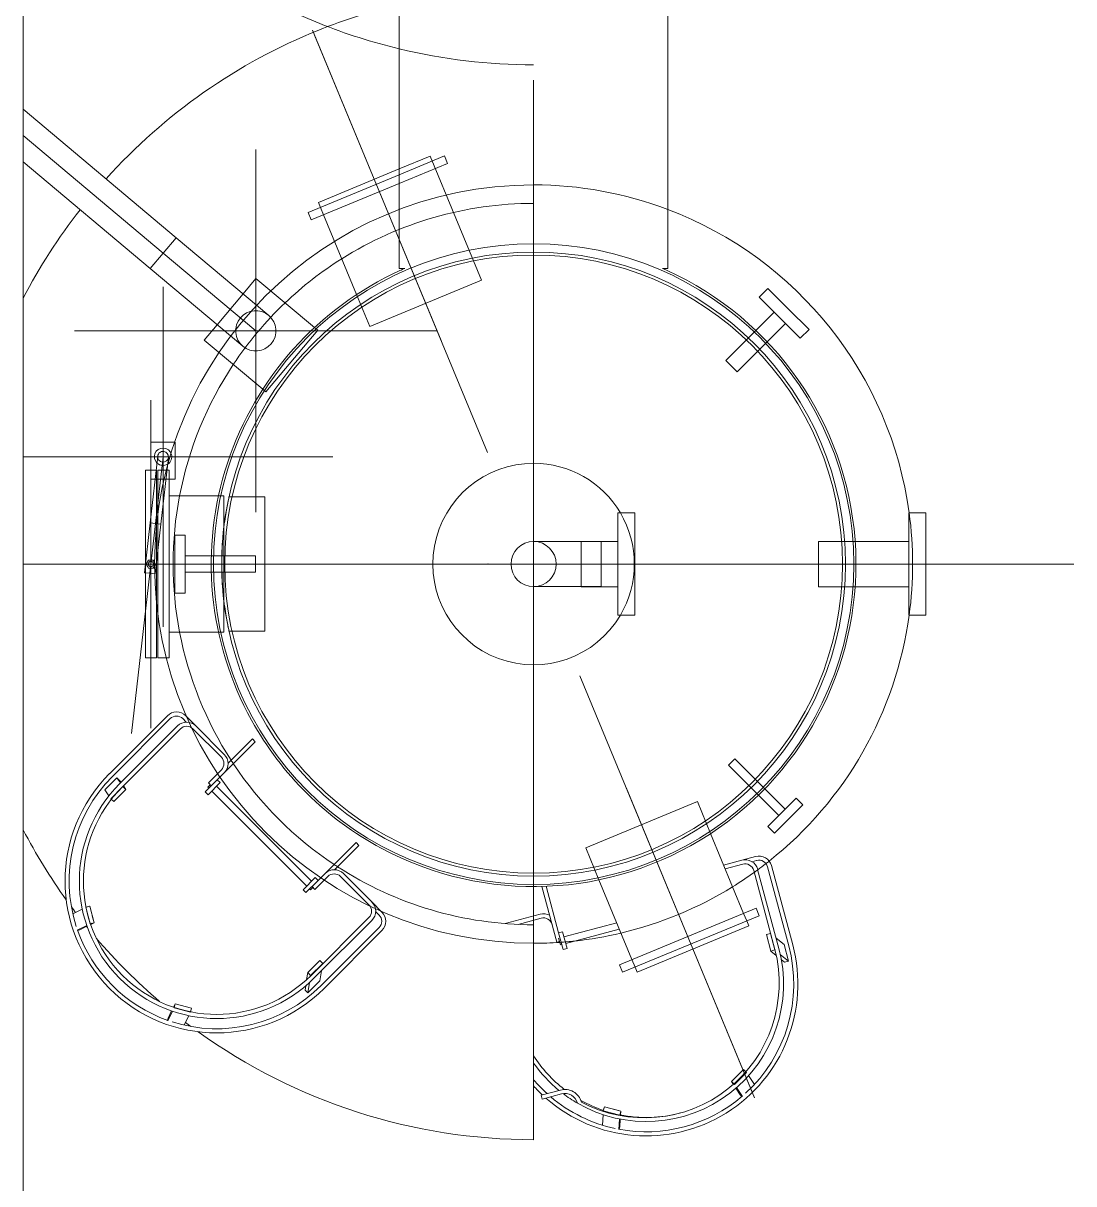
# Model space of a CAD drawing. Header units: inches. Extents: x -1128 to 651, y 96 to 845.
# Drawn here: x -1044.219 to -1040.69, y 711.425 to 715.323 of the extents above; entities that cross this region are included whole.
import ezdxf

# ---------------------------------------------------------------- set-up
doc = ezdxf.new("R2010")
doc.units = ezdxf.units.IN
doc.header["$MEASUREMENT"] = 0
for name, color, linetype in [('Default', 7, 'Continuous'), ('EQUIPMENT LAYOUT-EMBED 1_DWG$0$Default', 7, 'Continuous'), ('EQUIPMENT LAYOUT-EMBED 1_DWG$0$DwgTemplate', 7, 'Continuous')]:
    doc.layers.add(name, color=color, linetype=linetype)
doc.layers.add('Layout', color=6, linetype='Continuous', lineweight=18)

# ---------------------------------------------------------------- blocks, each defined once
blk = doc.blocks.new('A$C55974CAD')
at = {"layer": 'Default', "color": 7, "lineweight": 0}
blk.add_point((38.8, 20.6701), dxfattribs=at)
at = {"layer": 'EQUIPMENT LAYOUT-EMBED 1_DWG$0$Default', "color": 7, "lineweight": 0}
for p, q in [((38.8, 21.8984), (38.4507, 21.8984)), ((38.4507, 21.8571), (38.4507, 21.8984)), ((38.8534, 21.8984), (38.8, 21.8984)), ((39.1492, 21.8984), (38.8534, 21.8984)), ((39.1492, 21.8571), (39.1492, 21.8984)), ((38.8, 21.8571), (38.4507, 21.8571)), ((38.546, 21.6728), (38.546, 21.8571)), ((39.1154, 21.8571), (38.8, 21.8571)), ((39.054, 21.6728), (39.054, 21.8571)), ((39.1492, 21.8571), (39.1154, 21.8571)), ((38.8, 21.8356), (38.692, 21.8356)), ((38.692, 21.7975), (38.692, 21.8356)), ((38.9079, 21.8356), (38.8, 21.8356)), ((38.9079, 21.7975), (38.9079, 21.8356)), ((38.8, 21.7975), (38.692, 21.7975)), ((38.7698, 21.5356), (38.7698, 21.7975)), ((38.9079, 21.7975), (38.8, 21.7975)), ((38.8302, 21.5356), (38.8302, 21.7975)), ((38.546, 21.6531), (38.546, 21.6728)), ((38.8, 21.6531), (38.546, 21.6531)), ((39.054, 21.6531), (38.8, 21.6531)), ((39.054, 21.6531), (39.054, 21.6728)), ((38.8, 21.5356), (38.7698, 21.5356)), ((38.8302, 21.5356), (38.8, 21.5356)), ((38.7159, 20.323), (38.8, 20.323)), ((38.7159, 20.323), (38.7159, 20.1865)), ((38.8, 20.323), (38.8841, 20.323)), ((38.8841, 20.323), (38.8841, 20.1865)), ((38.6095, 20.1865), (38.8, 20.1865)), ((38.6095, 20.1865), (38.6095, 20.123)), ((38.8, 20.1865), (38.9905, 20.1865)), ((38.9905, 20.1865), (38.9905, 20.123)), ((38.6095, 20.123), (38.8, 20.123)), ((38.8, 20.123), (38.9905, 20.123)), ((39.5368, 19.7632), (39.5581, 19.7845)), ((39.5581, 19.7845), (39.6696, 19.673)), ((38.0514, 19.775), (37.9397, 19.6633)), ((38.075, 19.7514), (37.9634, 19.6397)), ((38.0514, 19.775), (38.0632, 19.7632)), ((38.0632, 19.7632), (38.075, 19.7514)), ((39.5155, 19.7418), (39.5368, 19.7632)), ((39.5155, 19.7418), (39.6269, 19.6304)), ((37.9397, 19.6633), (37.8639, 19.5875)), ((39.6696, 19.673), (39.7377, 19.6049)), ((39.7164, 19.5836), (39.7927, 19.6599)), ((39.7927, 19.6599), (39.8253, 19.6274)), ((37.823, 19.6285), (37.7983, 19.6038)), ((37.823, 19.6285), (37.8758, 19.5757)), ((37.9634, 19.6397), (37.8876, 19.5639)), ((39.6269, 19.6304), (39.6951, 19.5623)), ((39.7489, 19.551), (39.8253, 19.6274)), ((37.7983, 19.6038), (37.8511, 19.551)), ((37.8758, 19.5757), (37.9285, 19.523)), ((39.64, 19.5073), (39.7164, 19.5836)), ((37.8511, 19.551), (37.9038, 19.4983)), ((37.9285, 19.523), (37.9038, 19.4983)), ((39.6726, 19.4747), (39.7489, 19.551)), ((39.64, 19.5073), (39.6726, 19.4747)), ((38.7159, 19.44), (38.8, 19.44)), ((38.7159, 19.44), (38.7159, 19.3029)), ((38.8, 19.44), (38.8841, 19.44)), ((38.8841, 19.44), (38.8841, 19.3029)), ((38.7159, 19.3029), (38.7159, 19.1035)), ((38.8841, 19.3029), (38.8841, 19.1035)), ((38.6095, 19.1035), (38.8, 19.1035)), ((38.6095, 19.1035), (38.6095, 19.04)), ((38.8, 19.1035), (38.9905, 19.1035)), ((38.9905, 19.1035), (38.9905, 19.04)), ((38.6095, 19.04), (38.8, 19.04)), ((38.8, 19.04), (38.9905, 19.04))]:
    blk.add_line(p, q, dxfattribs=at)
at = {"layer": 'EQUIPMENT LAYOUT-EMBED 1_DWG$0$DwgTemplate', "color": 7, "lineweight": 0}
for p, q in [((0, 22.4), (61, 22.4)), ((38.7675, 21.9453), (38.7952, 21.9453)), ((38.7898, 21.9361), (38.785, 21.9333)), ((38.785, 21.9333), (38.785, 21.9161)), ((38.8048, 21.904), (39.1492, 21.904)), ((38.8102, 21.9132), (38.815, 21.916)), ((38.815, 21.916), (38.815, 21.9332)), ((39.1154, 21.8687), (39.1154, 21.909)), ((39.1492, 21.9243), (39.1492, 21.904)), ((38.8, 21.8356), (38.692, 21.8356)), ((38.692, 21.7975), (38.692, 21.8356)), ((38.9079, 21.8356), (38.8, 21.8356)), ((38.9079, 21.7975), (38.9079, 21.8356)), ((38.8, 21.7975), (38.692, 21.7975)), ((38.7698, 21.6996), (38.7698, 21.7975)), ((38.9079, 21.7975), (38.8, 21.7975)), ((38.8302, 21.6996), (38.8302, 21.7975)), ((38.7698, 21.5356), (38.7698, 21.6996)), ((38.8302, 21.5356), (38.8302, 21.6996)), ((39.6907, 21.6781), (39.8056, 21.5817)), ((39.6907, 21.6781), (39.8056, 21.5817)), ((38.55, 21.6337), (38.55, 21.5)), ((39.05, 21.6337), (39.05, 21.5)), ((38.8, 21.5356), (38.7698, 21.5356)), ((38.8302, 21.5356), (38.8, 21.5356)), ((39.4404, 21.4965), (39.4504, 21.5084)), ((39.4404, 21.4965), (39.4504, 21.5084)), ((38.55, 21.5), (39.05, 21.5)), ((39.6702, 21.3037), (39.4404, 21.4965)), ((39.6702, 21.3037), (39.4404, 21.4965)), ((39.6802, 21.3156), (39.6702, 21.3037)), ((39.6702, 21.3037), (39.6802, 21.3156)), ((40.0997, 21.2819), (40.1274, 21.2934)), ((39.684, 21.1097), (39.8029, 21.1589)), ((39.8562, 20.6939), (39.684, 21.1097)), ((39.8562, 20.6939), (39.684, 21.1097)), ((40.2911, 20.8199), (40.2165, 21)), ((40.2165, 21), (40.2911, 20.8199)), ((40.2489, 21), (40.3188, 20.8314)), ((40.2489, 21), (40.3188, 20.8314)), ((40.2706, 21), (40.3181, 20.8853)), ((40.3181, 20.8853), (40.2706, 21)), ((39.8562, 20.6939), (40.3181, 20.8853)), ((40.3188, 20.8314), (40.2911, 20.8199)), ((37.7438, 20.306), (37.6249, 20.2568)), ((37.7438, 20.306), (37.916, 19.8903)), ((37.7438, 20.306), (37.916, 19.8903)), ((38.716, 20.248), (38.716, 20.323)), ((38.884, 20.323), (38.884, 20.248)), ((38.884, 20.248), (38.716, 20.248)), ((38.884, 20.248), (38.716, 20.248)), ((37.3281, 20.1338), (37.3004, 20.1223)), ((37.916, 19.8903), (37.7971, 19.841)), ((39.5368, 19.7632), (39.5581, 19.7845)), ((39.5581, 19.7845), (39.6696, 19.673)), ((38.0514, 19.775), (37.9397, 19.6633)), ((38.075, 19.7514), (37.9634, 19.6397)), ((38.0514, 19.775), (38.0632, 19.7632)), ((38.0632, 19.7632), (38.075, 19.7514)), ((39.5155, 19.7418), (39.5368, 19.7632)), ((39.5155, 19.7418), (39.6269, 19.6304)), ((37.5003, 19.7181), (37.4726, 19.7066)), ((38.7159, 19.44), (38.8, 19.44)), ((38.7159, 19.44), (38.7159, 19.3029)), ((38.8, 19.44), (38.8841, 19.44)), ((38.8841, 19.44), (38.8841, 19.3029))]:
    blk.add_line(p, q, dxfattribs=at)
at = {"layer": 'EQUIPMENT LAYOUT-EMBED 1_DWG$0$DwgTemplate', "color": 5, "lineweight": 0}
for p, q in [((39.789, 22.4), (37.811, 22.4)), ((39.8996, 21.9271), (40.2964, 22.4)), ((40.0145, 21.8306), (40.4922, 22.4)), ((40.4922, 22.4), (40.2964, 22.4)), ((38.4507, 21.9453), (38.7675, 21.9453)), ((38.4507, 21.9453), (38.4507, 21.904)), ((38.7678, 21.9484), (38.7656, 21.9286)), ((38.9531, 21.9274), (38.7678, 21.9484)), ((38.8, 21.942), (38.7898, 21.9361)), ((38.7952, 21.9453), (39.1492, 21.9453)), ((38.815, 21.9333), (38.8, 21.942)), ((39.1492, 21.9453), (39.1492, 21.9243)), ((38.4507, 21.904), (38.8048, 21.904)), ((38.7656, 21.9286), (38.7633, 21.9087)), ((38.9486, 21.8876), (38.7633, 21.9087)), ((38.785, 21.9161), (38.785, 21.916)), ((38.785, 21.916), (38.8, 21.9073)), ((38.8, 21.9073), (38.8102, 21.9132)), ((38.815, 21.9332), (38.815, 21.9333)), ((38.9508, 21.9075), (38.9486, 21.8876)), ((38.9531, 21.9274), (38.9508, 21.9075)), ((38.9531, 21.9274), (39.2015, 21.8992)), ((39.1154, 21.9243), (39.2542, 21.9243)), ((39.1154, 21.909), (39.1154, 21.9243)), ((39.2542, 21.8343), (39.2542, 21.9243)), ((39.6103, 21.5823), (39.8996, 21.9271)), ((40.0145, 21.8306), (39.8996, 21.9271)), ((39.8996, 21.9271), (40.0145, 21.8306)), ((39.197, 21.8594), (38.9486, 21.8876)), ((39.1154, 21.8343), (39.1154, 21.8687)), ((39.1154, 21.8343), (39.2542, 21.8343)), ((40.0145, 21.8306), (39.7252, 21.4859)), ((39.4504, 21.5084), (39.6332, 21.7263)), ((39.4504, 21.5084), (39.6332, 21.7263)), ((39.6332, 21.7263), (39.6907, 21.6781)), ((39.6332, 21.7263), (39.6907, 21.6781)), ((39.8056, 21.5817), (39.863, 21.5335)), ((39.8056, 21.5817), (39.863, 21.5335)), ((39.863, 21.5335), (39.6802, 21.3156)), ((39.6802, 21.3156), (39.863, 21.5335)), ((40.1083, 21.3395), (40.0806, 21.3281)), ((40.1083, 21.3395), (40.2489, 21)), ((40.1083, 21.3395), (40.2489, 21)), ((40.2165, 21), (40.0806, 21.3281)), ((40.0806, 21.3281), (40.2165, 21)), ((40.1274, 21.2934), (40.1459, 21.301)), ((40.1459, 21.301), (40.2706, 21)), ((40.2706, 21), (40.1459, 21.301)), ((39.8029, 21.1589), (40.0997, 21.2819)), ((39.9, 21), (39.9, 20.9796)), ((37, 20.5), (36.9128, 20.5)), ((38.716, 20.323), (38.716, 20.5)), ((38.884, 20.5), (38.884, 20.323)), ((38.7159, 20.323), (38.8, 20.323)), ((38.7159, 20.323), (38.7159, 20.1865)), ((38.8, 20.323), (38.8841, 20.323)), ((38.8841, 20.323), (38.8841, 20.1865)), ((37.6249, 20.2568), (37.3281, 20.1338)), ((37.2812, 20.1685), (37.3089, 20.18)), ((37.4917, 19.6604), (37.2812, 20.1685)), ((37.4917, 19.6604), (37.2812, 20.1685)), ((37.3089, 20.18), (37.5194, 19.6719)), ((37.5194, 19.6719), (37.3089, 20.18)), ((38.6095, 20.1865), (38.8, 20.1865)), ((38.6095, 20.1865), (38.6095, 20.123)), ((38.8, 20.1865), (38.9905, 20.1865)), ((38.9905, 20.1865), (38.9905, 20.123)), ((37.3004, 20.1223), (37.2819, 20.1147)), ((37.4541, 19.6989), (37.2819, 20.1147)), ((37.2819, 20.1147), (37.4541, 19.6989)), ((38.6095, 20.123), (38.8, 20.123)), ((38.8, 20.123), (38.9905, 20.123)), ((39.9, 20.0204), (39.9, 20)), ((39.9, 20), (39.9117, 20)), ((37.7971, 19.841), (37.5003, 19.7181)), ((37.4726, 19.7066), (37.4541, 19.6989)), ((37.4917, 19.6604), (37.5194, 19.6719)), ((37.9397, 19.6633), (37.8639, 19.5875)), ((39.6696, 19.673), (39.7377, 19.6049)), ((39.7164, 19.5836), (39.7927, 19.6599)), ((39.7927, 19.6599), (39.8253, 19.6274)), ((37.823, 19.6285), (37.7983, 19.6038)), ((37.823, 19.6285), (37.8758, 19.5757)), ((37.9634, 19.6397), (37.8876, 19.5639)), ((39.6269, 19.6304), (39.6951, 19.5623)), ((39.7489, 19.551), (39.8253, 19.6274)), ((37.7983, 19.6038), (37.8511, 19.551)), ((37.8758, 19.5757), (37.9285, 19.523)), ((39.64, 19.5073), (39.7164, 19.5836)), ((37.8511, 19.551), (37.9038, 19.4983)), ((37.9285, 19.523), (37.9038, 19.4983)), ((39.6726, 19.4747), (39.7489, 19.551)), ((39.64, 19.5073), (39.6726, 19.4747)), ((38.7159, 19.3029), (38.7159, 19.1035)), ((38.8841, 19.3029), (38.8841, 19.1035)), ((38.6095, 19.1035), (38.8, 19.1035)), ((38.6095, 19.1035), (38.6095, 19.04)), ((38.8, 19.1035), (38.9905, 19.1035)), ((38.9905, 19.1035), (38.9905, 19.04)), ((38.6095, 19.04), (38.8, 19.04)), ((38.8, 19.04), (38.9905, 19.04))]:
    blk.add_line(p, q, dxfattribs=at)
at = {"layer": 'EQUIPMENT LAYOUT-EMBED 1_DWG$0$DwgTemplate', "color": 1, "lineweight": 0}
for p, q in [((38.8, 22.4), (38.8, 22.3)), ((39.1992, 21.8994), (39.1992, 22.4)), ((39.957, 21.8789), (40.3943, 22.4)), ((38.8, 21.475), (38.8, 22.3)), ((39.6678, 22.2091), (39.6678, 21.6508)), ((38.1694, 21.9963), (38.7656, 21.9286)), ((39.41, 21.9246), (38.19, 21.9246)), ((38.7656, 21.9286), (38.9508, 21.9075)), ((38.9508, 21.9075), (39.1992, 21.8793)), ((39.1992, 21.8593), (39.1992, 21.8994)), ((38.5792, 21.8793), (38.5667, 21.8793)), ((38.5792, 21.8793), (39.2192, 21.8793)), ((39.1992, 21.6316), (39.1992, 21.8593)), ((39.2192, 21.8793), (39.8192, 21.8793)), ((39.6678, 21.5341), (39.957, 21.8789)), ((39.8317, 21.8793), (39.8192, 21.8793)), ((39.6678, 21.6508), (39.6678, 21.4591)), ((39.1992, 21.2593), (39.1992, 21.6316)), ((39.5928, 21.5341), (38.9928, 21.5341)), ((39.7657, 21.5341), (39.5928, 21.5341)), ((40.3428, 21.5341), (39.7657, 21.5341)), ((38.8, 21.475), (38.8, 21.184)), ((39.6678, 21.4591), (39.6678, 20.8591)), ((40.7863, 21.3227), (40.232, 21.0931)), ((40.232, 21.0931), (40.7679, 21.3151)), ((39.1992, 21.2593), (39.1992, 21.2468)), ((38.8, 20.584), (38.8, 21.184)), ((40.232, 21.0931), (39.2157, 20.6722)), ((39.6315, 20.8444), (40.232, 21.0931)), ((38.8, 20.5), (38.8, 20.584)), ((37, 20.5), (37.825, 20.5)), ((38.116, 20.5), (37.825, 20.5)), ((38.116, 20.5), (38.716, 20.5)), ((38.716, 20.5), (38.884, 20.5)), ((38.8, 20.5), (38.8, 20.248)), ((38.884, 20.5), (39.484, 20.5)), ((39.775, 20.5), (39.484, 20.5)), ((39.775, 20.5), (40.6, 20.5)), ((37.368, 19.9068), (38.3842, 20.3278)), ((38.8, 20.123), (38.8, 20.248)), ((37.9685, 20.1556), (37.368, 19.9068)), ((38.8, 19.816), (38.8, 20.123)), ((36.8137, 19.6772), (37.368, 19.9068)), ((37.368, 19.9068), (36.8321, 19.6849)), ((38.8, 19.816), (38.8, 19.525)), ((38.8, 18.7), (38.8, 19.525)), ((38.8, 18.489), (38.8, 18.7))]:
    blk.add_line(p, q, dxfattribs=at)
at = {"layer": 'EQUIPMENT LAYOUT-EMBED 1_DWG$0$DwgTemplate', "color": 54, "lineweight": 0}
for p, q in [((37.437, 22.1976), (37.4394, 22.1888)), ((37.455, 22.1635), (37.4377, 22.1987)), ((37.5163, 22.1803), (37.499, 22.2155)), ((37.4523, 22.1626), (37.4394, 22.1888)), ((37.5228, 22.1671), (37.4614, 22.1507)), ((37.5267, 22.1524), (37.5228, 22.1671)), ((37.5267, 22.1526), (37.5249, 22.1589)), ((37.4654, 22.136), (37.4591, 22.1488)), ((37.4614, 22.1507), (37.4654, 22.1359)), ((37.4617, 22.1497), (37.4632, 22.1441)), ((37.4654, 22.1359), (37.5267, 22.1524)), ((37.4654, 22.1358), (37.4917, 22.143)), ((37.4654, 22.1358), (37.4654, 22.1359)), ((37.4654, 22.1359), (37.4654, 22.1358)), ((37.5266, 22.1526), (37.5267, 22.1526)), ((37.927, 22.0736), (37.9162, 22.0628)), ((37.9719, 22.0287), (37.927, 22.0736)), ((37.9377, 22.0809), (37.9599, 22.096)), ((38.0048, 22.051), (37.9599, 22.096)), ((38.2248, 21.8526), (38.0093, 22.0681)), ((38.02, 22.0789), (38.2356, 21.8634)), ((37.9162, 22.0628), (37.9611, 22.0179)), ((37.9528, 22.0263), (37.9611, 22.0179)), ((37.9611, 22.0179), (37.9719, 22.0287)), ((37.9611, 22.0179), (37.9748, 22.0272)), ((38.1871, 21.8149), (37.9716, 22.0304)), ((37.9719, 22.0287), (37.9727, 22.0293)), ((37.9823, 22.0412), (38.1979, 21.8256)), ((37.9855, 22.038), (38.0048, 22.051)), ((37.9876, 22.0359), (37.994, 22.0403)), ((37.994, 22.0403), (38.0048, 22.051)), ((37.9611, 22.0179), (37.9611, 22.0179)), ((37.1364, 21.8448), (37.101, 21.8622)), ((37.1109, 21.8607), (37.1024, 21.8629)), ((37.1374, 21.8477), (37.1109, 21.8607)), ((37.1493, 21.8385), (37.1329, 21.7772)), ((37.1476, 21.7733), (37.164, 21.8346)), ((37.164, 21.8346), (37.1493, 21.8385)), ((37.1639, 21.8347), (37.1512, 21.8409)), ((37.1639, 21.8347), (37.1574, 21.8364)), ((37.1639, 21.8346), (37.1639, 21.8347)), ((37.1197, 21.7837), (37.0845, 21.801)), ((37.1329, 21.7772), (37.1476, 21.7733)), ((37.1339, 21.7769), (37.1395, 21.7754)), ((37.1476, 21.7733), (37.1477, 21.7733)), ((37.1477, 21.7733), (37.1541, 21.7975)), ((38.0811, 21.6622), (38.1871, 21.7682)), ((38.2356, 21.7951), (38.1979, 21.7574)), ((38.212, 21.7931), (38.2248, 21.8059)), ((37.9527, 21.7224), (37.9419, 21.7116)), ((37.9976, 21.6775), (37.9527, 21.7224)), ((38.1979, 21.7574), (38.0919, 21.6514)), ((37.9554, 21.6981), (37.6018, 21.3446)), ((37.9734, 21.6802), (37.6198, 21.3266)), ((37.9419, 21.7116), (37.9868, 21.6667)), ((37.9698, 21.7125), (37.9662, 21.7089)), ((37.9787, 21.7035), (37.9698, 21.7125)), ((37.9751, 21.6999), (37.9859, 21.7107)), ((37.9859, 21.7107), (38.0344, 21.6622)), ((37.9868, 21.6667), (37.9976, 21.6775)), ((38.0236, 21.6514), (37.9976, 21.6775)), ((38.139, 21.5361), (38.0236, 21.6514)), ((38.1498, 21.5468), (38.0593, 21.6373)), ((38.1498, 21.5468), (38.139, 21.5361)), ((37.2148, 21.3508), (37.2041, 21.34)), ((37.2041, 21.34), (37.2489, 21.2952)), ((37.2431, 21.334), (37.2041, 21.34)), ((37.2304, 21.3484), (37.2148, 21.3508)), ((37.28, 21.3408), (37.2539, 21.3448)), ((37.28, 21.3409), (37.2692, 21.3301)), ((37.3249, 21.296), (37.28, 21.3409)), ((37.5884, 21.358), (37.5776, 21.3473)), ((37.5776, 21.3473), (37.6225, 21.3024)), ((37.5911, 21.3338), (37.5875, 21.3302)), ((37.6333, 21.3131), (37.5884, 21.358)), ((37.2319, 21.2907), (37.4474, 21.0752)), ((37.287, 21.2894), (37.2489, 21.2952)), ((37.4743, 21.1021), (37.2588, 21.3176)), ((37.2693, 21.33), (37.2677, 21.3302)), ((37.2692, 21.3301), (37.3141, 21.2852)), ((37.2696, 21.3284), (37.4851, 21.1129)), ((37.3141, 21.2852), (37.3249, 21.296)), ((37.5965, 21.3212), (37.5875, 21.3302)), ((37.5893, 21.314), (37.6, 21.3248)), ((37.6378, 21.2656), (37.5893, 21.314)), ((37.6225, 21.3024), (37.6333, 21.3131)), ((37.6225, 21.3024), (37.6485, 21.2763)), ((37.4366, 21.0644), (37.2211, 21.2799)), ((37.3141, 21.2853), (37.3125, 21.2855)), ((37.7639, 21.1609), (37.6485, 21.2763)), ((37.5318, 21.1129), (37.6378, 21.2189)), ((37.6485, 21.2081), (37.5426, 21.1021)), ((37.7531, 21.1502), (37.6626, 21.2407)), ((37.7639, 21.1609), (37.7531, 21.1502)), ((37.4941, 21.0752), (37.5069, 21.088)), ((37.5426, 21.1021), (37.5049, 21.0644)), ((39.9, 21), (41.7, 21)), ((37.4622, 20.6056), (37.497, 20.4754)), ((37.4823, 20.4715), (37.4592, 20.5576)), ((36.9128, 20.5), (36.658, 20.5)), ((36.8088, 20.4685), (36.8235, 20.4724)), ((36.8235, 20.4724), (36.8429, 20.4001)), ((36.8282, 20.3961), (36.8088, 20.4685)), ((37.6004, 20.4689), (37.3927, 20.4133)), ((37.6009, 20.4533), (37.4273, 20.4068)), ((37.4273, 20.4068), (37.366, 20.3903)), ((37.366, 20.3903), (37.37, 20.3756)), ((37.37, 20.3756), (37.4313, 20.392)), ((37.404, 20.4058), (37.3831, 20.4002)), ((37.3831, 20.4002), (37.3844, 20.3953)), ((37.3927, 20.4133), (37.3954, 20.4035)), ((37.4074, 20.4067), (37.404, 20.4058)), ((37.4129, 20.3871), (37.4655, 20.1907)), ((37.4313, 20.392), (37.4273, 20.4068)), ((37.3884, 20.3805), (37.4418, 20.1809)), ((36.7512, 20.2413), (36.7121, 20.244)), ((36.7659, 20.2404), (36.7495, 20.179)), ((36.7642, 20.1751), (36.7806, 20.2364)), ((36.7806, 20.2364), (36.7659, 20.2404)), ((36.7804, 20.2365), (36.7741, 20.2382)), ((36.7804, 20.2365), (36.7804, 20.2365)), ((36.7351, 20.1799), (36.696, 20.1825)), ((36.6966, 20.1813), (36.7055, 20.179)), ((36.7346, 20.1771), (36.7055, 20.179)), ((36.7495, 20.179), (36.7642, 20.1751)), ((36.7642, 20.1751), (36.7499, 20.176)), ((36.7504, 20.1787), (36.756, 20.1773)), ((36.7644, 20.1751), (36.7642, 20.1751)), ((36.7642, 20.1751), (36.7644, 20.1751)), ((36.7644, 20.1751), (36.7712, 20.2014)), ((39.9117, 20), (41.7, 20)), ((37.6834, 19.7211), (37.6658, 19.7866)), ((37.68, 19.7925), (37.6981, 19.725)), ((36.8518, 19.7446), (36.819, 19.7226)), ((36.8498, 19.7469), (36.8253, 19.7305)), ((36.8745, 19.7634), (36.8637, 19.7527)), ((36.8637, 19.7527), (36.9086, 19.7078)), ((36.8744, 19.7634), (36.8639, 19.7564)), ((36.8744, 19.7634), (36.8696, 19.7586)), ((36.8744, 19.7633), (36.8744, 19.7634)), ((36.9194, 19.7185), (36.8745, 19.7634)), ((36.9194, 19.7186), (36.9017, 19.7363)), ((36.8253, 19.7305), (36.8191, 19.7242)), ((36.8964, 19.6996), (36.8638, 19.6777)), ((36.9086, 19.7078), (36.9194, 19.7185)), ((36.9106, 19.7098), (36.9135, 19.7126)), ((36.9194, 19.7186), (36.9194, 19.7186)), ((37.6981, 19.725), (37.7119, 19.6735)), ((37.3656, 19.6017), (37.66, 19.6806)), ((37.664, 19.6659), (37.3696, 19.587)), ((37.6972, 19.6696), (37.6925, 19.6871)), ((37.3601, 19.6169), (37.3438, 19.5966)), ((37.4214, 19.6334), (37.3601, 19.617)), ((37.3601, 19.617), (37.364, 19.6023)), ((37.364, 19.6023), (37.4253, 19.6187)), ((37.3794, 19.5502), (37.6738, 19.6291)), ((37.6778, 19.6144), (37.3834, 19.5355)), ((37.4253, 19.6187), (37.4214, 19.6334)), ((37.4253, 19.6187), (37.4243, 19.6175)), ((37.3287, 19.5779), (37.3189, 19.5655)), ((37.3189, 19.5655), (37.3229, 19.5508)), ((37.3475, 19.5816), (37.3229, 19.5508)), ((37.3229, 19.5508), (37.384, 19.5672)), ((37.3641, 19.6023), (37.3631, 19.6011)), ((37.4082, 19.5974), (37.384, 19.5672))]:
    blk.add_line(p, q, dxfattribs=at)
at = {"layer": 'EQUIPMENT LAYOUT-EMBED 1_DWG$0$DwgTemplate', "color": 5, "lineweight": 0}
blk.add_circle((38.8, 21.9246), 0.01, dxfattribs=at)
at = {"layer": 'EQUIPMENT LAYOUT-EMBED 1_DWG$0$DwgTemplate', "color": 7, "lineweight": 0}
for radius in [1.192, 1.192, 1.161, 1.15]:
    blk.add_circle((38.8, 20.5), radius, dxfattribs=at)
at = {"layer": 'EQUIPMENT LAYOUT-EMBED 1_DWG$0$DwgTemplate', "color": 54, "lineweight": 0}
for centre, radius, start, end in [((38.8, 20.5), 2.142, 117.4987, 125.6727), ((38.8, 20.5), 2.142, 52.0066, 62.5013), ((42.8, 20.5), 2.142, 117.4987, 158.187), ((37.6206, 21.6794), 0.565, 45, 225), ((37.6206, 21.6794), 0.5497, 109.4014, 160.6053), ((37.6206, 21.6794), 0.5497, 45, 107.9757), ((38.8, 20.5), 2.142, 126.5544, 127.2338), ((37.6206, 21.6794), 0.5116, 45, 225), ((37.6206, 21.6794), 0.4964, 45, 225), ((38.8, 20.5), 2.142, 129.0175, 129.1628), ((38.8, 20.5), 2.142, 130.5348, 139.4652), ((38.8, 20.5), 2.142, 21.9306, 47.9934), ((38.8, 20.5), 2.142, 140.8372, 140.9821), ((38.2015, 21.8292), 0.033, 315, 45), ((38.2015, 21.8292), 0.0483, 315, 45), ((37.6206, 21.6794), 0.5497, 162.361, 225), ((38.1637, 21.7915), 0.033, 315, 45), ((38.1637, 21.7915), 0.0483, 315, 45), ((38.8, 20.5), 2.142, 142.7666, 143.4456), ((38.8, 20.5), 2.142, 144.3273, 180), ((38.8, 20.5), 1.2, 24.5016, 118.9743), ((38.0578, 21.6856), 0.0483, 225, 315), ((38.0578, 21.6856), 0.033, 225, 315), ((37.6144, 21.2422), 0.033, 315, 45), ((37.6144, 21.2422), 0.0483, 315, 45), ((37.4707, 21.0985), 0.033, 225, 315), ((37.5084, 21.1362), 0.0483, 225, 315), ((37.5084, 21.1362), 0.033, 225, 315), ((37.4707, 21.0985), 0.0483, 225, 315), ((38.8, 20.5), 1.2, 151.7894, 335.5472), ((37.2372, 20.0812), 0.565, 132.1643, 136.867), ((37.2372, 20.0812), 0.5497, 130.3794, 137.8598), ((37.2372, 20.0812), 0.5116, 125.065, 140.6612), ((37.2372, 20.0812), 0.4964, 122.4745, 142.1774), ((37.4504, 20.4629), 0.033, 285, 15), ((37.4504, 20.4629), 0.0483, 331.8264, 15), ((37.2372, 20.0812), 0.565, 138.7055, 285), ((37.2372, 20.0812), 0.5497, 139.7717, 167.9757), ((36.7816, 20.3836), 0.0483, 285, 15), ((37.2372, 20.0812), 0.5116, 142.844, 150), ((36.7816, 20.3836), 0.0635, 285, 15), ((37.2372, 20.0812), 0.5116, 150, 285), ((37.2405, 20.087), 0.5011, 151.9999, 284.4573), ((37.2372, 20.0812), 0.4964, 150.6666, 161.3327), ((37.2372, 20.0812), 0.5497, 169.4014, 220.6053), ((37.2372, 20.0812), 0.4964, 168.6673, 195), ((37.2372, 20.0812), 0.5497, 222.361, 285), ((37.6515, 19.7125), 0.033, 285, 15), ((37.6515, 19.7125), 0.0483, 285, 15), ((37.6653, 19.661), 0.033, 285, 15), ((37.6653, 19.661), 0.0483, 285, 15)]:
    blk.add_arc(centre, radius, start, end, dxfattribs=at)
at = {"layer": 'EQUIPMENT LAYOUT-EMBED 1_DWG$0$DwgTemplate', "color": 7, "lineweight": 0}
for centre, radius, start, end in [((38.8, 20.5), 1.411, 0, 180), ((38.8, 20.5), 1.411, 0, 180), ((39.1992, 21.8793), 0.0325, 135.5414, 211.5012), ((39.1992, 21.8793), 0.02, 83.5213, 263.5213), ((38.8, 20.5), 1.342, 79.0898, 100.9102), ((38.8, 20.5), 1.342, 122.9362, 123.6007), ((38.8, 20.5), 1.342, 43.5824, 56.4176), ((39.6678, 21.5341), 0.075, 320, 140), ((39.6678, 21.5341), 0.075, 320, 140), ((38.8, 20.5), 1.342, 146.3993, 147.0638), ((38.8, 20.5), 1.342, 0, 32.1518), ((42.8, 20.5), 2.142, 166.5011, 180), ((38.8, 20.5), 0.084, 180, 0), ((38.8, 20.5), 0.084, 180, 0), ((38.8, 20.5), 1.411, 339.2459, 0), ((38.8, 20.5), 1.411, 339.2459, 0), ((38.8, 20.5), 1.411, 183.955, 186.2159), ((38.8, 20.5), 1.411, 183.955, 186.2159), ((38.8, 20.5), 1.411, 193.3244, 211.6756), ((38.8, 20.5), 1.411, 193.3244, 211.6756), ((38.8, 20.5), 0.375, 239.4693, 300.5307), ((38.8, 20.5), 0.375, 239.4693, 300.5307), ((38.8, 20.5), 1.411, 215.597, 216.2596), ((38.8, 20.5), 1.411, 215.597, 216.2596), ((38.8, 20.5), 1.411, 217.8192, 218.438), ((38.8, 20.5), 1.411, 217.8192, 218.438), ((38.8, 20.5), 1.411, 262.2408, 277.7592), ((38.8, 20.5), 1.411, 262.2408, 277.7592)]:
    blk.add_arc(centre, radius, start, end, dxfattribs=at)
at = {"layer": 'EQUIPMENT LAYOUT-EMBED 1_DWG$0$DwgTemplate', "color": 5, "lineweight": 0}
for centre, radius, start, end in [((39.1992, 21.8793), 0.0325, 0, 135.5414), ((39.1992, 21.8793), 0.02, 353.5213, 83.5213), ((39.1992, 21.8793), 0.0325, 211.5012, 0), ((39.1992, 21.8793), 0.02, 263.5213, 353.5213), ((38.8, 20.5), 1.342, 100.9102, 122.9362), ((38.8, 20.5), 1.342, 56.4176, 79.0898), ((38.8, 20.5), 1.342, 123.6007, 146.3993), ((38.8, 20.5), 1.2, 118.9743, 151.7894), ((39.6678, 21.5341), 0.075, 140, 230), ((39.6678, 21.5341), 0.075, 140, 230), ((39.6678, 21.5341), 0.075, 230, 320), ((39.6678, 21.5341), 0.075, 230, 320), ((38.8, 20.5), 1.342, 32.1518, 43.5824), ((42.8, 20.5), 2.142, 158.187, 166.5011), ((38.8, 20.5), 2.142, 13.4989, 21.9306), ((38.8, 20.5), 1.342, 147.0638, 180), ((38.8, 20.5), 1.2, 23.5565, 24.5016), ((38.8, 20.5), 0.375, 0, 239.4693), ((38.8, 20.5), 0.375, 0, 239.4693), ((38.8, 20.5), 0.084, 90, 180), ((38.8, 20.5), 0.084, 90, 180), ((38.8, 20.5), 0.084, 0, 90), ((38.8, 20.5), 0.084, 0, 90), ((38.8, 20.5), 1.411, 180, 183.955), ((38.8, 20.5), 1.411, 180, 183.955), ((38.8, 20.5), 0.375, 300.5307, 0), ((38.8, 20.5), 0.375, 300.5307, 0), ((38.8, 20.5), 1.411, 186.2159, 193.3244), ((38.8, 20.5), 1.411, 186.2159, 193.3244), ((38.8, 20.5), 1.411, 277.7592, 339.2459), ((38.8, 20.5), 1.411, 277.7592, 339.2459), ((38.8, 20.5), 1.2, 335.5472, 336.4435), ((38.8, 20.5), 1.411, 211.6756, 215.597), ((38.8, 20.5), 1.411, 211.6756, 215.597), ((38.8, 20.5), 1.411, 216.2596, 217.8192), ((38.8, 20.5), 1.411, 216.2596, 217.8192), ((38.8, 20.5), 1.411, 218.438, 262.2408), ((38.8, 20.5), 1.411, 218.438, 262.2408)]:
    blk.add_arc(centre, radius, start, end, dxfattribs=at)
at = {"layer": 'EQUIPMENT LAYOUT-EMBED 1_DWG$0$DwgTemplate', "color": 7, "lineweight": 0}
for points in [[(38.55, 21.6337), (38.55, 21.6337), (38.5563, 21.6352), (38.5691, 21.6378)], [(38.5691, 21.6378), (38.5563, 21.6352), (38.55, 21.6337), (38.55, 21.6337)], [(38.5691, 21.6378), (38.5819, 21.6404), (38.6011, 21.644), (38.6232, 21.6474)], [(38.6232, 21.6474), (38.6011, 21.644), (38.5819, 21.6404), (38.5691, 21.6378)]]:
    blk.add_open_spline(points, degree=3, dxfattribs=at)
for points, knots in [([(38.6232, 21.6474), (38.6454, 21.6508), (38.6734, 21.6545), (38.7042, 21.657), (38.735, 21.6596), (38.7685, 21.661), (38.8, 21.661), (38.8315, 21.661), (38.865, 21.6596), (38.8958, 21.657), (38.9266, 21.6545), (38.9546, 21.6508), (38.9768, 21.6474)], [-1.3228651, -1.3228651, -1.3228651, -1.3228651, -1.2283778, -1.2283778, -1.2283778, -1.1338905, -1.1338905, -1.1338905, -1.0394032, -1.0394032, -1.0394032, -0.9449159, -0.9449159, -0.9449159, -0.9449159]), ([(38.9768, 21.6474), (38.9546, 21.6508), (38.9266, 21.6545), (38.8958, 21.657), (38.865, 21.6596), (38.8315, 21.661), (38.8, 21.661), (38.7685, 21.661), (38.735, 21.6596), (38.7042, 21.657), (38.6734, 21.6545), (38.6454, 21.6508), (38.6232, 21.6474)], [0.9449159, 0.9449159, 0.9449159, 0.9449159, 1.0394032, 1.0394032, 1.0394032, 1.1338905, 1.1338905, 1.1338905, 1.2283778, 1.2283778, 1.2283778, 1.3228651, 1.3228651, 1.3228651, 1.3228651]), ([(38.9768, 21.6474), (38.9989, 21.644), (39.0181, 21.6404), (39.0309, 21.6378), (39.0437, 21.6352), (39.05, 21.6337), (39.05, 21.6337)], [-0.9449159, -0.9449159, -0.9449159, -0.9449159, -0.8504215, -0.8504215, -0.8504215, -0.755927, -0.755927, -0.755927, -0.755927]), ([(39.05, 21.6337), (39.05, 21.6337), (39.0437, 21.6352), (39.0309, 21.6378), (39.0181, 21.6404), (38.9989, 21.644), (38.9768, 21.6474)], [0.755927, 0.755927, 0.755927, 0.755927, 0.8504215, 0.8504215, 0.8504215, 0.9449159, 0.9449159, 0.9449159, 0.9449159])]:
    blk.add_open_spline(points, degree=3, knots=knots, dxfattribs=at)

msp = doc.modelspace()

# ---------------------------------------------------------------- block references
at = {"layer": 'Layout', "xscale": 0.9025, "yscale": 0.9025, "zscale": 0.9025, "rotation": 90}
msp.add_blockref('A$C55974CAD', (-1024.0033, 678.4893), dxfattribs=at)

doc.saveas('drawing.dxf')
